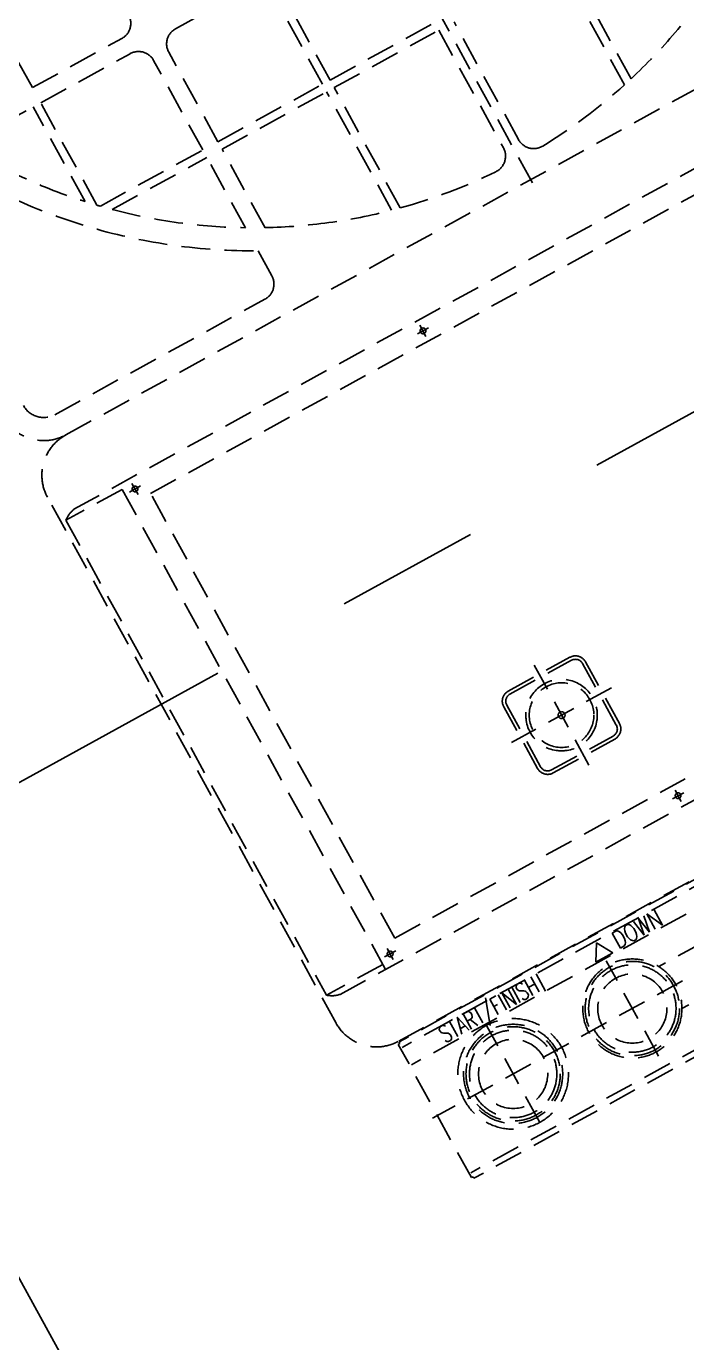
# Model space of a CAD drawing. Header units: millimetres. Extents: x 75184266 to 76346726, y -35077925 to -33679385.
# Drawn here: x 75327142 to 75327715, y -34897195 to -34896054 of the extents above; entities that cross this region are included whole.
import ezdxf

# ---------------------------------------------------------------- set-up
doc = ezdxf.new("R2010")
doc.units = ezdxf.units.MM
doc.header["$LTSCALE"] = 50
doc.header["$MEASUREMENT"] = 0
doc.linetypes.add('CENTER', pattern=[2, 1.25, -0.25, 0.25, -0.25])
doc.linetypes.add('XR-지하3층$0$생활체육시설(최종)$0$HIDDENX2', pattern=[0.75, 0.5, -0.25])
doc.layers.add('CEN', color=1, linetype='CENTER')
doc.layers.add('건축', color=8, linetype='CONTINUOUS', plot=False)
doc.styles.add('XR-지하3층$0$생활체육시설(최종)$0$STANDARD', font='txt_____.ttf')

msp = doc.modelspace()

# ---------------------------------------------------------------- linework, layer by layer
at = {"layer": 'CEN', "ltscale": 10}
msp.add_line((75329061.5, -34895652.3, 0), (75323114.3, -34898917.1, 0), dxfattribs=at)
at = {"layer": '건축'}
msp.add_line((75325413.7, -34894002, 0), (75327860.5, -34898459.6, 0), dxfattribs=at)
at = {"layer": '건축', "linetype": 'XR-지하3층$0$생활체육시설(최종)$0$HIDDENX2'}
for p, q in [((75327581.2, -34896189.2, 0), (75327097.1, -34895307.3, 0)), ((75327176.5, -34896407.9, 0), (75327983, -34895965.2, 0)), ((75327176.5, -34896407.9, 0), (75327983, -34895965.2, 0)), ((75327666.8, -34896099, 0), (75327610.5, -34895996.3, 0)), ((75327183.4, -34896472.5, 0), (75328033.7, -34896005.8, 0)), ((75327405.7, -34896100.2, 0), (75327355.9, -34896009.4, 0)), ((75327661.1, -34896104.2, 0), (75327603.9, -34895999.9, 0)), ((75327147.5, -34896106.7, 0), (75327097.7, -34896016, 0)), ((75327271.7, -34896055.6, 0), (75327349.3, -34896013, 0)), ((75327399.1, -34896103.8, 0), (75327349.3, -34896013, 0)), ((75327250, -34896458.8, 0), (75327986.4, -34896054.6, 0)), ((75327405.7, -34896100.2, 0), (75327496.4, -34896050.4, 0)), ((75327569.2, -34896151.8, 0), (75327513.2, -34896049.7, 0)), ((75327147.5, -34896106.7, 0), (75327225, -34896064.1, 0)), ((75327409.3, -34896106.7, 0), (75327500, -34896056.9, 0)), ((75327500, -34896056.9, 0), (75327556, -34896159, 0)), ((75327154.7, -34896119.9, 0), (75327232.3, -34896077.3, 0)), ((75327308.4, -34896153.6, 0), (75327265.8, -34896076, 0)), ((75327295.2, -34896160.8, 0), (75327252.6, -34896083.2, 0)), ((75327308.4, -34896153.6, 0), (75327399.1, -34896103.8, 0)), ((75327312, -34896160.1, 0), (75327402.7, -34896110.3, 0)), ((75327459.1, -34896213, 0), (75327402.7, -34896110.3, 0)), ((75327466.5, -34896211, 0), (75327409.3, -34896106.7, 0)), ((75327087.3, -34896156.9, 0), (75327148.1, -34896123.5, 0)), ((75327193.1, -34896205.5, 0), (75327148.1, -34896123.5, 0)), ((75327203.4, -34896208.7, 0), (75327154.7, -34896119.9, 0)), ((75327206.4, -34896209.5, 0), (75327295.2, -34896160.8, 0)), ((75327216.8, -34896212.4, 0), (75327298.8, -34896167.4, 0)), ((75327332.2, -34896228.2, 0), (75327298.8, -34896167.4, 0)), ((75327349.3, -34896228.2, 0), (75327312, -34896160.1, 0)), ((75327355.1, -34896269.9, 0), (75327343.2, -34896248.2, 0)), ((75327166.9, -34896390.4, 0), (75327349.2, -34896290.3, 0)), ((75327481.5, -34896320.3, 0), (75327491.1, -34896315.1, 0)), ((75327488.9, -34896322.5, 0), (75327483.6, -34896312.9, 0)), ((75327414.4, -34896893.3, 0), (75328264.7, -34896426.6, 0)), ((75327461.8, -34896844.5, 0), (75328198.1, -34896440.3, 0)), ((75327453.9, -34896871.7, 0), (75327222.9, -34896450.9, 0)), ((75327241.3, -34896452.2, 0), (75327231.6, -34896457.5, 0)), ((75327239.1, -34896459.7, 0), (75327233.8, -34896450, 0)), ((75327410.9, -34896918.1, 0), (75327160.7, -34896462.2, 0)), ((75327225.3, -34896455.3, 0), (75327176.5, -34896482, 0)), ((75327461.8, -34896844.5, 0), (75327250, -34896458.8, 0)), ((75327176.5, -34896482, 0), (75327402.7, -34896894, 0)), ((75327465.2, -34896933.9, 0), (75328271.7, -34896491.2, 0)), ((75327560.3, -34896630.2, 0), (75327613.7, -34896600.8, 0)), ((75327561.7, -34896632.8, 0), (75327615.2, -34896603.4, 0)), ((75327630.3, -34896694.4, 0), (75327582.7, -34896607.6, 0)), ((75327654, -34896659.7, 0), (75327624.7, -34896606.2, 0)), ((75327656.7, -34896658.2, 0), (75327627.3, -34896604.8, 0)), ((75327649.9, -34896627.2, 0), (75327563.1, -34896674.8, 0)), ((75327585.7, -34896697.2, 0), (75327556.3, -34896643.7, 0)), ((75327588.3, -34896695.8, 0), (75327558.9, -34896642.3, 0)), ((75327597.8, -34896698.5, 0), (75327651.3, -34896669.2, 0)), ((75327599.2, -34896701.2, 0), (75327652.7, -34896671.8, 0)), ((75327901, -34896695.4, 0), (75327465.5, -34896934.4, 0)), ((75327903.6, -34896700.1, 0), (75327468.1, -34896939.2, 0)), ((75327911.9, -34896715.3, 0), (75327476.4, -34896954.3, 0)), ((75327710.3, -34896725.8, 0), (75327705, -34896716.1, 0)), ((75327702.8, -34896723.6, 0), (75327712.5, -34896718.3, 0)), ((75327941.4, -34896755.3, 0), (75327494.4, -34897000.7, 0)), ((75327828.3, -34896793.7, 0), (75327690.9, -34896869.1, 0)), ((75327963.4, -34896809, 0), (75327527.9, -34897048, 0)), ((75327966, -34896813.7, 0), (75327530.5, -34897052.8, 0)), ((75327848.3, -34896830.2, 0), (75327710.9, -34896905.6, 0)), ((75327460.5, -34896862.9, 0), (75327455.2, -34896853.3, 0)), ((75327636.3, -34896865.4, 0), (75327636.7, -34896848.5, 0)), ((75327636.7, -34896848.5, 0), (75327651.1, -34896857.2, 0)), ((75327462.6, -34896855.4, 0), (75327453, -34896860.7, 0)), ((75327651.1, -34896857.2, 0), (75327636.3, -34896865.4, 0)), ((75327690.7, -34896946.9, 0), (75327645.2, -34896864, 0)), ((75327451.4, -34896867.3, 0), (75327402.7, -34896894, 0)), ((75327592.7, -34896890.5, 0), (75327584.4, -34896875.4, 0)), ((75327587.3, -34897003.7, 0), (75327541.7, -34896920.8, 0)), ((75327466.3, -34896935.8, 0), (75327465.5, -34896934.4, 0)), ((75327466.3, -34896935.8, 0), (75327464.9, -34896936.6, 0)), ((75327528.3, -34897052.2, 0), (75327464.9, -34896936.6, 0)), ((75327529.7, -34897051.4, 0), (75327528.3, -34897052.2, 0)), ((75327529.7, -34897051.4, 0), (75327530.5, -34897052.8, 0))]:
    msp.add_line(p, q, dxfattribs=at)
for centre, radius in [((75327486.3, -34896317.7, 0), 2.5), ((75327236.5, -34896454.8, 0), 2.5), ((75327606.5, -34896651, 0), 31), ((75327606.5, -34896651, 0), 28), ((75327606.5, -34896651, 0), 3), ((75327707.6, -34896720.9, 0), 2.5), ((75327457.8, -34896858.1, 0), 2.5), ((75327667.9, -34896905.5, 0), 43), ((75327667.9, -34896905.5, 0), 40.9), ((75327667.9, -34896905.5, 0), 37.9), ((75327667.9, -34896905.5, 0), 30), ((75327564.5, -34896962.2, 0), 48), ((75327564.5, -34896962.2, 0), 43), ((75327564.5, -34896962.2, 0), 40.9), ((75327564.5, -34896962.2, 0), 37.9), ((75327564.5, -34896962.2, 0), 30)]:
    msp.add_circle(centre, radius, dxfattribs=at)
for centre, radius, start, end in [((75327339.1, -34895748.3, 0), 480, 313.0561, 326.312), ((75327217.8, -34896051, 0), 15, 298.7634, 28.7634), ((75327278.9, -34896068.8, 0), 15, 118.7634, 208.7634), ((75327239.5, -34896090.4, 0), 15, 28.7634, 118.7634), ((75327339.1, -34895748.3, 0), 480, 301.5369, 312.1341), ((75327339.1, -34895748.3, 0), 480, 238.3508, 252.2946), ((75327582.3, -34896144.6, 0), 15, 208.7634, 301.5369), ((75327339.1, -34895748.3, 0), 500, 237.0577, 270.4692), ((75327542.9, -34896166.2, 0), 15, 295.99, 28.7634), ((75327339.1, -34895748.3, 0), 480, 285.3927, 295.99), ((75327339.1, -34895748.3, 0), 480, 253.5793, 253.9475), ((75327339.1, -34895748.3, 0), 480, 255.2323, 269.1761), ((75327339.1, -34895748.3, 0), 480, 271.2149, 284.4708), ((75327342, -34896277.1, 0), 15, 298.7634, 28.7634), ((75327157.2, -34896372.9, 0), 20, 208.7634, 298.7634), ((75327157.2, -34896372.9, 0), 40, 208.7634, 298.7634), ((75327195.7, -34896443, 0), 40, 118.7634, 208.7634), ((75327197.7, -34896490.1, 0), 22.6, 128.998, 159.0076), ((75327618.6, -34896609.6, 0), 10, 28.7634, 118.7634), ((75327618.6, -34896609.6, 0), 7, 28.7634, 118.7634), ((75327565.1, -34896638.9, 0), 10, 118.7634, 208.7634), ((75327565.1, -34896638.9, 0), 7, 118.7634, 208.7634), ((75327647.9, -34896663, 0), 7, 298.7634, 28.7634), ((75327647.9, -34896663, 0), 10, 298.7634, 28.7634), ((75327594.4, -34896692.4, 0), 10, 208.7634, 298.7634), ((75327594.4, -34896692.4, 0), 7, 208.7634, 298.7634), ((75327407.2, -34896871.8, 0), 22.6, 258.5192, 288.5288), ((75327445.9, -34896898.8, 0), 40, 208.7634, 298.7634)]:
    msp.add_arc(centre, radius, start, end, dxfattribs=at)

# ---------------------------------------------------------------- texts
at = {"layer": '건축', "linetype": 'XR-지하3층$0$생활체육시설(최종)$0$HIDDENX2', "style": 'XR-지하3층$0$생활체육시설(최종)$0$STANDARD'}
for s, width, p in [('DOWN', 0.8, (75327655.7, -34896854.2, 0)), ('START/FINISH', 0.7, (75327505.4, -34896935.9, 0))]:
    msp.add_text(s, height=15, rotation=28.7634, dxfattribs=dict(at, width=width)).set_placement(p)

doc.saveas('drawing.dxf')
